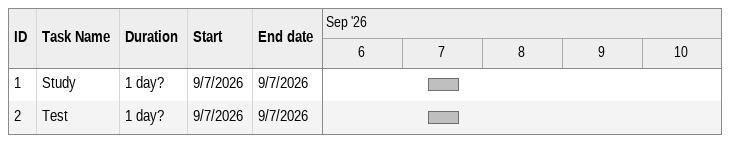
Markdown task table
| ID | Task | Duration | Start | Finish |
|---|---|---|---|---|
| 1 | Study | 1d? | 2026-09-07 | 2026-09-07 |
| 2 | Test | 1d? | 2026-09-07 | 2026-09-07 |
